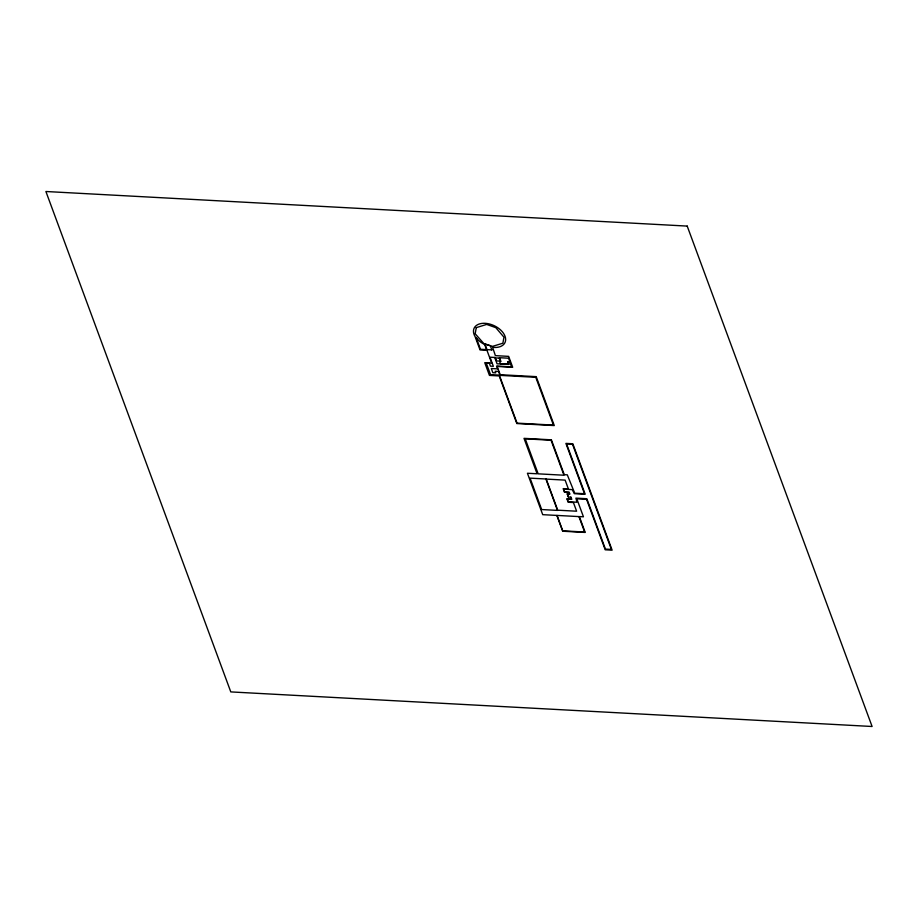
<?xml version="1.0" encoding="UTF-8"?>
<svg xmlns="http://www.w3.org/2000/svg" width="918" height="918" viewBox="0 0 918 918"><rect width="100%" height="100%" fill="white"/><g stroke="black" fill="none" stroke-linecap="round" stroke-linejoin="round"><path stroke-width="1.38" d="M570.721 497.258L571.34 498.922L566.876 498.681L568.196 502.261L573.417 502.548L576.619 511.211L557.719 510.19L546.233 479.093L565.132 480.114L568.38 488.904L563.159 488.628L564.501 492.266L568.965 492.507L569.493 493.93L567.129 493.804L568.357 497.131L570.973 497.097L571.799 499.323L567.278 499.082L568.265 501.756L576.814 502.215A42.079 26.542 24.9 0 0 575.896 498.13L586.82 498.715L605.432 549.09L611.377 549.412L572.499 444.209L566.567 443.887L585.179 494.251L574.243 493.666A37.282 23.512 24.9 0 0 572.109 489.604L563.606 489.145L564.639 491.933L569.149 492.174L569.883 494.136L567.381 494.01L568.471 496.959M476.27 327.634L475.18 333.773L483.786 343.527L492.53 346.373L502.88 343.217L503.959 337.193L495.8 327.646L486.678 324.421L476.27 327.634M687.203 226.092L45.9 191.506L230.797 691.908L872.1 726.494L687.203 226.092M486.563 349.62L480.493 349.288L476.121 337.457A16.214 10.224 24.9 0 0 484.67 344.502L486.563 349.62M491.864 349.907L487.01 349.643L484.956 344.089L490.361 345.834L491.864 349.907M486.965 350.332L480.045 349.953L475.088 336.631A17.029 10.741 24.9 0 1 483.786 323.285A17.029 10.741 24.9 0 1 505.026 336.229A17.029 10.741 24.9 0 1 492.622 347.325L495.387 355.645L508.652 356.368L512.692 367.28L497.154 366.443L500.195 374.705L536.204 376.644L554.288 425.573L516.823 423.554L499.22 375.932L489.443 375.405L484.75 362.679L491.669 363.046L486.965 350.332M494.71 357.458L489.982 357.194L493.356 366.305L490.43 366.144L489.317 363.126L486.219 362.966L490.533 374.613L499.943 375.129L498.577 371.434L495.181 371.251L495.766 372.846L492.851 372.685L491.314 368.52L497.625 368.864L496.592 366.053L511.578 366.867L509.8 362.036L508.056 361.944L508.974 364.435L497.051 363.792L494.71 357.458M508.561 358.204L499.53 357.71L500.941 361.531L499.599 361.451L500.448 363.769L508.629 364.216L507.711 361.738L509.903 361.864L508.561 358.204M499.335 358.112L495.468 357.905L496.592 360.935L500.459 361.141L499.335 358.112M535.768 377.298L499.403 375.336L517.063 423.141L553.439 425.091L535.768 377.298M551.397 439.825L524.006 438.345L537.099 473.78L527.425 473.252L542.722 514.665L556.847 515.423L562.688 531.224L585.202 532.44L579.338 516.57L583.446 516.8L576.802 498.807L586.579 499.335L605.214 549.79L612.134 550.169L572.821 443.761L565.901 443.394L584.502 493.723L574.725 493.207L567.29 474.836L564.272 474.675L551.397 439.825M551.052 440.238L525.234 438.838L538.166 473.837L563.973 475.226L551.052 440.238M545.9 478.989L530.076 478.14L541.677 509.547L557.501 510.397L545.9 478.989M578.937 516.593L557.042 515.423L562.745 530.845L584.64 532.027L578.937 516.593"/></g></svg>
